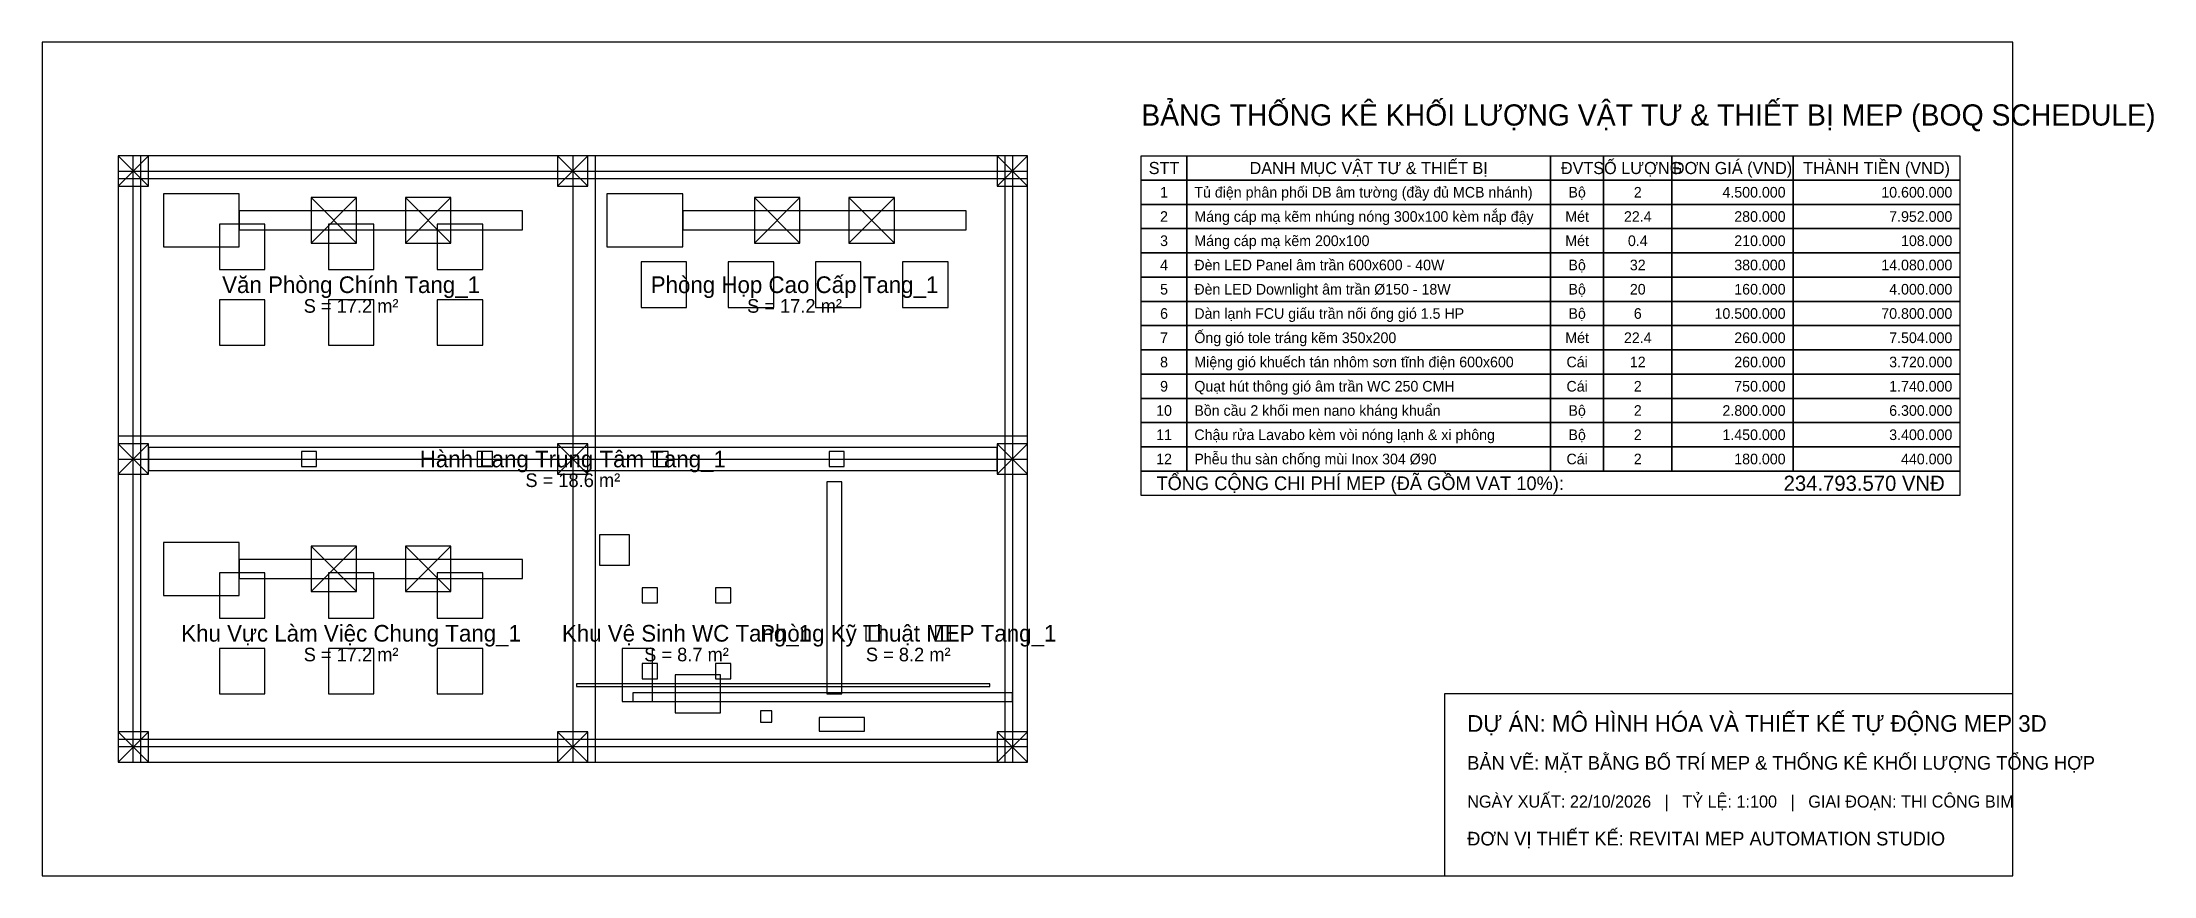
# Model space of a CAD drawing. Header units: metres. Extents: x -1000 to 26858, y -1500 to 9500.
import ezdxf
from ezdxf.enums import TextEntityAlignment as Align

# ---------------------------------------------------------------- set-up
doc = ezdxf.new("R2010")
doc.units = ezdxf.units.M
for name, color, linetype in [('A-WALL', 7, 'Continuous'), ('ANNO-TEXT', 3, 'Continuous'), ('ANNO-TITLE', 7, 'Continuous'), ('E-CABL-TRAY', 2, 'Continuous'), ('E-LITE-FIXT', 2, 'Continuous'), ('E-PANEL-DB', 6, 'Continuous'), ('M-DUCT-SUPP', 4, 'Continuous'), ('P-PIPE-SOIL', 1, 'Continuous'), ('P-SAN-FIXT', 7, 'Continuous'), ('S-BEAM', 8, 'Continuous'), ('S-COLS', 9, 'Continuous')]:
    doc.layers.add(name, color=color, linetype=linetype)

msp = doc.modelspace()

# ---------------------------------------------------------------- linework, layer by layer
at = {"layer": 'A-WALL'}
for p, q in [((2546, 6850), (3146, 7450)), ((2546, 7450), (3146, 6850)), ((3792, 6850), (4392, 7450)), ((3792, 7450), (4392, 6850)), ((8396, 6850), (8996, 7450)), ((8396, 7450), (8996, 6850)), ((9642, 6850), (10242, 7450)), ((9642, 7450), (10242, 6850)), ((2546, 2250), (3146, 2850)), ((2546, 2850), (3146, 2250)), ((3792, 2250), (4392, 2850)), ((3792, 2850), (4392, 2250))]:
    msp.add_line(p, q, dxfattribs=at)
for points in [[(0, 0), (12000, 0), (12000, 8000), (0, 8000)], [(0, 7800), (12000, 7800), (12000, 8000), (0, 8000)], [(0, 0), (200, 0), (200, 8000), (0, 8000)], [(11800, 0), (12000, 0), (12000, 8000), (11800, 8000)], [(600, 6800), (1600, 6800), (1600, 7500), (600, 7500)], [(2546, 6850), (3146, 6850), (3146, 7450), (2546, 7450)], [(3792, 6850), (4392, 6850), (4392, 7450), (3792, 7450)], [(6450, 6800), (7450, 6800), (7450, 7500), (6450, 7500)], [(8396, 6850), (8996, 6850), (8996, 7450), (8396, 7450)], [(9642, 6850), (10242, 6850), (10242, 7450), (9642, 7450)], [(600, 2200), (1600, 2200), (1600, 2900), (600, 2900)], [(2546, 2250), (3146, 2250), (3146, 2850), (2546, 2850)], [(3792, 2250), (4392, 2250), (4392, 2850), (3792, 2850)], [(6350, 2600), (6750, 2600), (6750, 3000), (6350, 3000)], [(8475, 525), (8625, 525), (8625, 675), (8475, 675)], [(0, 0), (12000, 0), (12000, 200), (0, 200)]]:
    msp.add_lwpolyline(points, close=True, dxfattribs=at)
at = {"layer": 'ANNO-TEXT'}
for points in [[(13500, 7680), (14100, 7680), (14100, 7360), (13500, 7360)], [(14100, 7680), (18900, 7680), (18900, 7360), (14100, 7360)], [(18900, 7680), (19600, 7680), (19600, 7360), (18900, 7360)], [(19600, 7680), (20500, 7680), (20500, 7360), (19600, 7360)], [(20500, 7680), (22100, 7680), (22100, 7360), (20500, 7360)], [(22100, 7680), (24300, 7680), (24300, 7360), (22100, 7360)], [(13500, 7360), (14100, 7360), (14100, 7040), (13500, 7040)], [(14100, 7360), (18900, 7360), (18900, 7040), (14100, 7040)], [(18900, 7360), (19600, 7360), (19600, 7040), (18900, 7040)], [(19600, 7360), (20500, 7360), (20500, 7040), (19600, 7040)], [(20500, 7360), (22100, 7360), (22100, 7040), (20500, 7040)], [(22100, 7360), (24300, 7360), (24300, 7040), (22100, 7040)], [(13500, 7040), (14100, 7040), (14100, 6720), (13500, 6720)], [(14100, 7040), (18900, 7040), (18900, 6720), (14100, 6720)], [(18900, 7040), (19600, 7040), (19600, 6720), (18900, 6720)], [(19600, 7040), (20500, 7040), (20500, 6720), (19600, 6720)], [(20500, 7040), (22100, 7040), (22100, 6720), (20500, 6720)], [(22100, 7040), (24300, 7040), (24300, 6720), (22100, 6720)], [(13500, 6720), (14100, 6720), (14100, 6400), (13500, 6400)], [(14100, 6720), (18900, 6720), (18900, 6400), (14100, 6400)], [(18900, 6720), (19600, 6720), (19600, 6400), (18900, 6400)], [(19600, 6720), (20500, 6720), (20500, 6400), (19600, 6400)], [(20500, 6720), (22100, 6720), (22100, 6400), (20500, 6400)], [(22100, 6720), (24300, 6720), (24300, 6400), (22100, 6400)], [(13500, 6400), (14100, 6400), (14100, 6080), (13500, 6080)], [(14100, 6400), (18900, 6400), (18900, 6080), (14100, 6080)], [(18900, 6400), (19600, 6400), (19600, 6080), (18900, 6080)], [(19600, 6400), (20500, 6400), (20500, 6080), (19600, 6080)], [(20500, 6400), (22100, 6400), (22100, 6080), (20500, 6080)], [(22100, 6400), (24300, 6400), (24300, 6080), (22100, 6080)], [(13500, 6080), (14100, 6080), (14100, 5760), (13500, 5760)], [(14100, 6080), (18900, 6080), (18900, 5760), (14100, 5760)], [(18900, 6080), (19600, 6080), (19600, 5760), (18900, 5760)], [(19600, 6080), (20500, 6080), (20500, 5760), (19600, 5760)], [(20500, 6080), (22100, 6080), (22100, 5760), (20500, 5760)], [(22100, 6080), (24300, 6080), (24300, 5760), (22100, 5760)], [(13500, 5760), (14100, 5760), (14100, 5440), (13500, 5440)], [(14100, 5760), (18900, 5760), (18900, 5440), (14100, 5440)], [(18900, 5760), (19600, 5760), (19600, 5440), (18900, 5440)], [(19600, 5760), (20500, 5760), (20500, 5440), (19600, 5440)], [(20500, 5760), (22100, 5760), (22100, 5440), (20500, 5440)], [(22100, 5760), (24300, 5760), (24300, 5440), (22100, 5440)], [(13500, 5440), (14100, 5440), (14100, 5120), (13500, 5120)], [(14100, 5440), (18900, 5440), (18900, 5120), (14100, 5120)], [(18900, 5440), (19600, 5440), (19600, 5120), (18900, 5120)], [(19600, 5440), (20500, 5440), (20500, 5120), (19600, 5120)], [(20500, 5440), (22100, 5440), (22100, 5120), (20500, 5120)], [(22100, 5440), (24300, 5440), (24300, 5120), (22100, 5120)], [(13500, 5120), (14100, 5120), (14100, 4800), (13500, 4800)], [(14100, 5120), (18900, 5120), (18900, 4800), (14100, 4800)], [(18900, 5120), (19600, 5120), (19600, 4800), (18900, 4800)], [(19600, 5120), (20500, 5120), (20500, 4800), (19600, 4800)], [(20500, 5120), (22100, 5120), (22100, 4800), (20500, 4800)], [(22100, 5120), (24300, 5120), (24300, 4800), (22100, 4800)], [(13500, 4800), (14100, 4800), (14100, 4480), (13500, 4480)], [(14100, 4800), (18900, 4800), (18900, 4480), (14100, 4480)], [(18900, 4800), (19600, 4800), (19600, 4480), (18900, 4480)], [(19600, 4800), (20500, 4800), (20500, 4480), (19600, 4480)], [(20500, 4800), (22100, 4800), (22100, 4480), (20500, 4480)], [(22100, 4800), (24300, 4800), (24300, 4480), (22100, 4480)], [(13500, 4480), (14100, 4480), (14100, 4160), (13500, 4160)], [(14100, 4480), (18900, 4480), (18900, 4160), (14100, 4160)], [(18900, 4480), (19600, 4480), (19600, 4160), (18900, 4160)], [(19600, 4480), (20500, 4480), (20500, 4160), (19600, 4160)], [(20500, 4480), (22100, 4480), (22100, 4160), (20500, 4160)], [(22100, 4480), (24300, 4480), (24300, 4160), (22100, 4160)], [(13500, 4160), (14100, 4160), (14100, 3840), (13500, 3840)], [(14100, 4160), (18900, 4160), (18900, 3840), (14100, 3840)], [(18900, 4160), (19600, 4160), (19600, 3840), (18900, 3840)], [(19600, 4160), (20500, 4160), (20500, 3840), (19600, 3840)], [(20500, 4160), (22100, 4160), (22100, 3840), (20500, 3840)], [(22100, 4160), (24300, 4160), (24300, 3840), (22100, 3840)]]:
    msp.add_lwpolyline(points, close=True, dxfattribs=at)
at = {"layer": 'ANNO-TITLE'}
for points in [[(-1000, -1500), (25000, -1500), (25000, 9500), (-1000, 9500)], [(13500, 8000), (14100, 8000), (14100, 7680), (13500, 7680)], [(14100, 8000), (18900, 8000), (18900, 7680), (14100, 7680)], [(18900, 8000), (19600, 8000), (19600, 7680), (18900, 7680)], [(19600, 8000), (20500, 8000), (20500, 7680), (19600, 7680)], [(20500, 8000), (22100, 8000), (22100, 7680), (20500, 7680)], [(22100, 8000), (24300, 8000), (24300, 7680), (22100, 7680)], [(13500, 3840), (24300, 3840), (24300, 3520), (13500, 3520)], [(17500, -1500), (25000, -1500), (25000, 900), (17500, 900)]]:
    msp.add_lwpolyline(points, close=True, dxfattribs=at)
at = {"layer": 'E-CABL-TRAY'}
for points in [[(400, 3850), (11600, 3850), (11600, 4150), (400, 4150)], [(9350, 900), (9550, 900), (9550, 3700), (9350, 3700)]]:
    msp.add_lwpolyline(points, close=True, dxfattribs=at)
at = {"layer": 'E-LITE-FIXT'}
for points in [[(1338, 6500), (1938, 6500), (1938, 7100), (1338, 7100)], [(2775, 6500), (3375, 6500), (3375, 7100), (2775, 7100)], [(4212, 6500), (4812, 6500), (4812, 7100), (4212, 7100)], [(6900, 6000), (7500, 6000), (7500, 6600), (6900, 6600)], [(8050, 6000), (8650, 6000), (8650, 6600), (8050, 6600)], [(9200, 6000), (9800, 6000), (9800, 6600), (9200, 6600)], [(10350, 6000), (10950, 6000), (10950, 6600), (10350, 6600)], [(1338, 5500), (1938, 5500), (1938, 6100), (1338, 6100)], [(2775, 5500), (3375, 5500), (3375, 6100), (2775, 6100)], [(4212, 5500), (4812, 5500), (4812, 6100), (4212, 6100)], [(2420, 3900), (2620, 3900), (2620, 4100), (2420, 4100)], [(4740, 3900), (4940, 3900), (4940, 4100), (4740, 4100)], [(7060, 3900), (7260, 3900), (7260, 4100), (7060, 4100)], [(9380, 3900), (9580, 3900), (9580, 4100), (9380, 4100)], [(1338, 1900), (1938, 1900), (1938, 2500), (1338, 2500)], [(2775, 1900), (3375, 1900), (3375, 2500), (2775, 2500)], [(4212, 1900), (4812, 1900), (4812, 2500), (4212, 2500)], [(6917, 2100), (7117, 2100), (7117, 2300), (6917, 2300)], [(7883, 2100), (8083, 2100), (8083, 2300), (7883, 2300)], [(9867, 1600), (10067, 1600), (10067, 1800), (9867, 1800)], [(10783, 1600), (10983, 1600), (10983, 1800), (10783, 1800)], [(1338, 900), (1938, 900), (1938, 1500), (1338, 1500)], [(2775, 900), (3375, 900), (3375, 1500), (2775, 1500)], [(4212, 900), (4812, 900), (4812, 1500), (4212, 1500)], [(6917, 1100), (7117, 1100), (7117, 1300), (6917, 1300)], [(7883, 1100), (8083, 1100), (8083, 1300), (7883, 1300)]]:
    msp.add_lwpolyline(points, close=True, dxfattribs=at)
at = {"layer": 'E-PANEL-DB'}
msp.add_lwpolyline([(9250, 410), (9850, 410), (9850, 590), (9250, 590)], close=True, dxfattribs=at)
at = {"layer": 'M-DUCT-SUPP'}
for points in [[(1600, 7025), (5338, 7025), (5338, 7275), (1600, 7275)], [(7450, 7025), (11188, 7025), (11188, 7275), (7450, 7275)], [(1600, 2425), (5338, 2425), (5338, 2675), (1600, 2675)]]:
    msp.add_lwpolyline(points, close=True, dxfattribs=at)
at = {"layer": 'P-PIPE-SOIL'}
for points in [[(6050, 1000), (11500, 1000), (11500, 1034), (6050, 1034)], [(6790, 800), (11800, 800), (11800, 914), (6790, 914)]]:
    msp.add_lwpolyline(points, close=True, dxfattribs=at)
at = {"layer": 'P-SAN-FIXT'}
for points in [[(6650, 800), (7050, 800), (7050, 1500), (6650, 1500)], [(7350, 650), (7950, 650), (7950, 1150), (7350, 1150)]]:
    msp.add_lwpolyline(points, close=True, dxfattribs=at)
at = {"layer": 'S-BEAM'}
for points in [[(0, 7700), (12000, 7700), (12000, 8000), (0, 8000)], [(0, 0), (300, 0), (300, 8000), (0, 8000)], [(6000, 0), (6300, 0), (6300, 8000), (6000, 8000)], [(11700, 0), (12000, 0), (12000, 8000), (11700, 8000)], [(0, 4000), (12000, 4000), (12000, 4300), (0, 4300)], [(0, 0), (12000, 0), (12000, 300), (0, 300)]]:
    msp.add_lwpolyline(points, close=True, dxfattribs=at)
at = {"layer": 'S-COLS'}
for p, q in [((0, 7600), (400, 8000)), ((0, 8000), (400, 7600)), ((5800, 7600), (6200, 8000)), ((5800, 8000), (6200, 7600)), ((11600, 7600), (12000, 8000)), ((11600, 8000), (12000, 7600)), ((0, 3800), (400, 4200)), ((0, 4200), (400, 3800)), ((5800, 3800), (6200, 4200)), ((5800, 4200), (6200, 3800)), ((11600, 3800), (12000, 4200)), ((11600, 4200), (12000, 3800)), ((0, 0), (400, 400)), ((0, 400), (400, 0)), ((5800, 0), (6200, 400)), ((5800, 400), (6200, 0)), ((11600, 0), (12000, 400)), ((11600, 400), (12000, 0))]:
    msp.add_line(p, q, dxfattribs=at)
for points in [[(0, 7600), (400, 7600), (400, 8000), (0, 8000)], [(5800, 7600), (6200, 7600), (6200, 8000), (5800, 8000)], [(11600, 7600), (12000, 7600), (12000, 8000), (11600, 8000)], [(0, 3800), (400, 3800), (400, 4200), (0, 4200)], [(5800, 3800), (6200, 3800), (6200, 4200), (5800, 4200)], [(11600, 3800), (12000, 3800), (12000, 4200), (11600, 4200)], [(0, 0), (400, 0), (400, 400), (0, 400)], [(5800, 0), (6200, 0), (6200, 400), (5800, 400)], [(11600, 0), (12000, 0), (12000, 400), (11600, 400)]]:
    msp.add_lwpolyline(points, close=True, dxfattribs=at)

# ---------------------------------------------------------------- texts
at = {"layer": 'ANNO-TEXT'}
for s, height, p in [('1', 140, (13800, 7520)), ('Bộ', 140, (19250, 7520)), ('2', 140, (20050, 7520)), ('2', 140, (13800, 7200)), ('Mét', 140, (19250, 7200)), ('22.4', 140, (20050, 7200)), ('3', 140, (13800, 6880)), ('Mét', 140, (19250, 6880)), ('0.4', 140, (20050, 6880)), ('Văn Phòng Chính Tang_1', 220, (3075, 6300)), ('Phòng Họp Cao Cấp Tang_1', 220, (8925, 6300)), ('4', 140, (13800, 6560)), ('Bộ', 140, (19250, 6560)), ('32', 140, (20050, 6560)), ('5', 140, (13800, 6240)), ('Bộ', 140, (19250, 6240)), ('20', 140, (20050, 6240)), ('S = 17.2 m²', 180, (3075, 6020)), ('S = 17.2 m²', 180, (8925, 6020)), ('6', 140, (13800, 5920)), ('Bộ', 140, (19250, 5920)), ('6', 140, (20050, 5920)), ('7', 140, (13800, 5600)), ('Mét', 140, (19250, 5600)), ('22.4', 140, (20050, 5600)), ('8', 140, (13800, 5280)), ('Cái', 140, (19250, 5280)), ('12', 140, (20050, 5280)), ('9', 140, (13800, 4960)), ('Cái', 140, (19250, 4960)), ('2', 140, (20050, 4960)), ('10', 140, (13800, 4640)), ('Bộ', 140, (19250, 4640)), ('2', 140, (20050, 4640)), ('11', 140, (13800, 4320)), ('Bộ', 140, (19250, 4320)), ('2', 140, (20050, 4320)), ('Hành Lang Trung Tâm Tang_1', 220, (6000, 4000)), ('12', 140, (13800, 4000)), ('Cái', 140, (19250, 4000)), ('2', 140, (20050, 4000)), ('S = 18.6 m²', 180, (6000, 3720)), ('Khu Vực Làm Việc Chung Tang_1', 220, (3075, 1700)), ('Khu Vệ Sinh WC Tang_1', 220, (7500, 1700)), ('Phòng Kỹ Thuật MEP Tang_1', 220, (10425, 1700)), ('S = 17.2 m²', 180, (3075, 1420)), ('S = 8.7 m²', 180, (7500, 1420)), ('S = 8.2 m²', 180, (10425, 1420))]:
    msp.add_text(s, height=height, dxfattribs=at).set_placement(p, align=Align.MIDDLE_CENTER)
for s, p in [('Tủ điện phân phối DB âm tường (đầy đủ MCB nhánh)', (14200, 7520)), ('Máng cáp mạ kẽm nhúng nóng 300x100 kèm nắp đậy', (14200, 7200)), ('Máng cáp mạ kẽm 200x100', (14200, 6880)), ('Đèn LED Panel âm trần 600x600 - 40W', (14200, 6560)), ('Đèn LED Downlight âm trần Ø150 - 18W', (14200, 6240)), ('Dàn lạnh FCU giấu trần nối ống gió 1.5 HP', (14200, 5920)), ('Ống gió tole tráng kẽm 350x200', (14200, 5600)), ('Miệng gió khuếch tán nhôm sơn tĩnh điện 600x600', (14200, 5280)), ('Quạt hút thông gió âm trần WC 250 CMH', (14200, 4960)), ('Bồn cầu 2 khối men nano kháng khuẩn', (14200, 4640)), ('Chậu rửa Lavabo kèm vòi nóng lạnh & xi phông', (14200, 4320)), ('Phễu thu sàn chống mùi Inox 304 Ø90', (14200, 4000))]:
    msp.add_text(s, height=140, dxfattribs=at).set_placement(p, align=Align.MIDDLE_LEFT)
for s, p in [('4.500.000', (22000, 7520)), ('10.600.000', (24200, 7520)), ('280.000', (22000, 7200)), ('7.952.000', (24200, 7200)), ('210.000', (22000, 6880)), ('108.000', (24200, 6880)), ('380.000', (22000, 6560)), ('14.080.000', (24200, 6560)), ('160.000', (22000, 6240)), ('4.000.000', (24200, 6240)), ('10.500.000', (22000, 5920)), ('70.800.000', (24200, 5920)), ('260.000', (22000, 5600)), ('7.504.000', (24200, 5600)), ('260.000', (22000, 5280)), ('3.720.000', (24200, 5280)), ('750.000', (22000, 4960)), ('1.740.000', (24200, 4960)), ('2.800.000', (22000, 4640)), ('6.300.000', (24200, 4640)), ('1.450.000', (22000, 4320)), ('3.400.000', (24200, 4320)), ('180.000', (22000, 4000)), ('440.000', (24200, 4000))]:
    msp.add_text(s, height=140, dxfattribs=at).set_placement(p, align=Align.MIDDLE_RIGHT)
msp.add_text('NGÀY XUẤT: 22/10/2026   |   TỶ LỆ: 1:100   |   GIAI ĐOẠN: THI CÔNG BIM', height=160, dxfattribs=at).set_placement((17800, -600))
at = {"layer": 'ANNO-TITLE'}
for s, height, p in [('BẢNG THỐNG KÊ KHỐI LƯỢNG VẬT TƯ & THIẾT BỊ MEP (BOQ SCHEDULE)', 280, (13500, 8400)), ('DỰ ÁN: MÔ HÌNH HÓA VÀ THIẾT KẾ TỰ ĐỘNG MEP 3D', 220, (17800, 400)), ('BẢN VẼ: MẶT BẰNG BỐ TRÍ MEP & THỐNG KÊ KHỐI LƯỢNG TỔNG HỢP', 180, (17800, -100)), ('ĐƠN VỊ THIẾT KẾ: REVITAI MEP AUTOMATION STUDIO', 180, (17800, -1100))]:
    msp.add_text(s, height=height, dxfattribs=at).set_placement(p)
for s, p in [('STT', (13800, 7840)), ('DANH MỤC VẬT TƯ & THIẾT BỊ', (16500, 7840)), ('ĐVT', (19250, 7840)), ('SỐ LƯỢNG', (20050, 7840)), ('ĐƠN GIÁ (VND)', (21300, 7840)), ('THÀNH TIỀN (VND)', (23200, 7840))]:
    msp.add_text(s, height=160, dxfattribs=at).set_placement(p, align=Align.MIDDLE_CENTER)
msp.add_text('TỔNG CỘNG CHI PHÍ MEP (ĐÃ GỒM VAT 10%):', height=180, dxfattribs=at).set_placement((13700, 3680), align=Align.MIDDLE_LEFT)
msp.add_text('234.793.570 VNĐ', height=200, dxfattribs=at).set_placement((24100, 3680), align=Align.MIDDLE_RIGHT)

doc.saveas('drawing.dxf')
